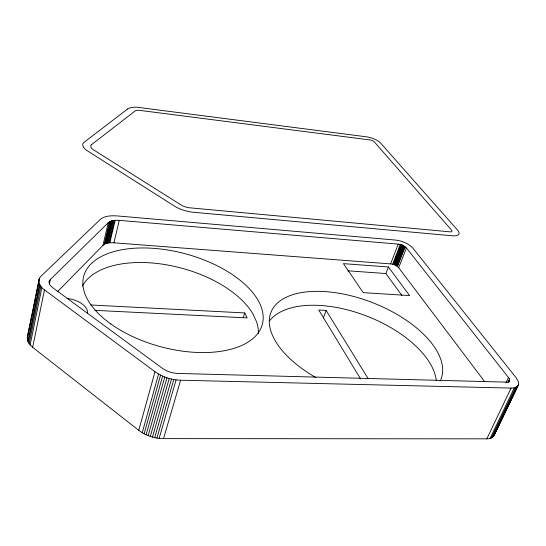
<?xml version="1.0" encoding="UTF-8"?>
<svg xmlns="http://www.w3.org/2000/svg" width="546" height="546" viewBox="0 0 546 546"><rect width="100%" height="100%" fill="white"/><g stroke="black" fill="none" stroke-linecap="round" stroke-linejoin="round"><path stroke-width="0.82" d="M518.618 384.275L518.516 381.988L516.414 378.098L412.933 248.232C408.49 243.352 401.917 240.861 395.488 240.063L117.021 215.909C111.364 215.622 104.846 215.588 100.266 219.485L41.052 276.174C36.439 280.296 40.076 287.23 44.485 289.892L154.996 371.71C162.415 377.054 171.492 379.907 180.603 380.221L511.07 388.09C513.875 388.117 517.82 387.523 518.618 384.275L494.383 434.65C493.577 437.926 489.742 438.827 486.82 438.841L163.534 438.622C154.689 438.534 145.823 435.728 138.773 430.344L32.644 347.297L29.156 343.721L27.791 341.189L27.3 337.421L39.08 279.238M49.276 280.944L49.652 284.671L52.43 287.476L161.93 367.984C166.673 371.478 172.529 373.307 178.392 373.457L505.917 382.125C508.961 383.074 511.145 379.531 508.462 377.504L406.401 247.939L402.265 245.052L398.225 244.11L119.26 220.366C115.554 220.168 111.179 220.011 108.231 222.713L50.341 279.518L49.276 280.944L48.935 282.596M494.383 434.65L494.512 433.49M33.524 307.848L27.3 337.421M33.859 306.197L35.695 297.126M36.029 295.475L39.537 278.153M27.791 341.189L39.408 283.968M28.372 342.465L40.029 285.189M29.156 343.721L40.848 286.404M30.139 344.956L41.878 287.606M32.644 347.297L44.485 289.892M49.481 283.64L50.341 279.518M57.705 291.496L102.989 245.352L108.231 222.713M102.989 245.352L104.306 244.301L109.555 221.71M104.306 244.301L104.859 243.994L110.115 221.417M104.859 243.994L105.59 243.666L110.845 221.11M105.59 243.666L106.395 243.386L111.65 220.843M106.395 243.386L107.255 243.154L112.517 220.625M107.255 243.154L108.176 242.97L113.445 220.454M108.176 242.97L109.152 242.827L114.428 220.331M109.152 242.827L109.855 242.765L115.138 220.277M109.855 242.765L113.937 242.806L119.26 220.366M138.773 430.344L154.996 371.71M142.226 432.719L158.599 374.058M144.124 433.783L160.565 375.129M146.11 434.759L162.626 376.105M148.178 435.64L164.769 376.999M150.3 436.411L166.967 377.791M152.477 437.08L169.219 378.48M154.689 437.633L171.499 379.06M156.914 438.063L173.792 379.525M159.145 438.377L176.085 379.88M163.534 438.622L180.603 380.221M243.229 317.717L244.745 312.94L90.779 304.982M323.382 318.059L326.119 310.421L318.775 310.019L360.626 378.965M401.904 295.434L385.899 273.539L388.404 266.994L343.441 263.636L363.213 292.656L409.589 295.57L388.404 266.994M113.937 242.806L390.622 263.909L398.225 244.11M390.622 263.909L392.697 264.216L400.32 244.431M392.697 264.216L393.175 264.339L400.805 244.553M393.175 264.339L393.905 264.564L401.535 244.779M484.766 381.756L398.689 267.752L397.174 266.243L394.622 264.83L402.265 245.052M395.318 265.138L402.968 245.359M395.987 265.479L403.644 245.7M396.608 265.847L404.279 246.069M397.174 266.243L404.852 246.451M397.508 266.509L405.193 246.717M398.689 267.752L406.401 247.939M505.958 382.787L508.462 377.504M508.067 382.214L509.5 379.19M508.19 382.569L509.623 379.545M508.981 381.565L509.698 380.05M508.933 382.036L509.65 380.521M486.82 438.841L511.07 388.09M490.028 438.472L514.318 387.817M491.352 438.022L515.656 387.421M492.472 437.401L516.769 386.855M507.336 406.811L508.804 403.76M493.359 436.616L517.642 386.131M494 435.694L518.263 385.264M94.929 310.346L247.161 317.902L244.745 312.94M347.809 270.802L385.899 273.539M393.905 264.564L394.622 264.83M326.119 310.421L368.072 378.494M67.056 298.43A19.977 10.845 11.2 0 1 87.503 313.001M315.943 377.6A91.346 46.151 21.4 0 1 276.167 304.313A91.346 46.151 21.4 0 1 383.483 307.323A91.346 46.151 21.4 0 1 440.117 381.074M82.398 286.077A91.762 48.908 15 0 1 165.124 264.592A91.762 48.908 15 0 1 253.057 314.196L256.559 321.826A91.762 48.908 15 0 1 258.347 333.524M269.553 320.864A90.629 46.949 21.5 0 1 362.455 314.482A90.629 46.949 21.5 0 1 436.315 380.555M91.428 144.745L90.684 145.577L91.148 147.905L93.4 149.775L182.173 205.644A13.343 5.842 15.2 0 0 188.377 207.678L450.798 231.913A5.617 2.17 21.2 0 0 451.986 230.61L373.949 141.469A4.839 1.665 18.8 0 0 370.666 140.022L138.752 110.244A11.637 4.361 14.2 0 0 135.388 110.749L91.428 144.745M127.559 109.036L84.18 142.213A17.533 7.146 13 0 0 82.699 144.71L83.313 146.963A17.533 7.146 13 0 0 87.476 150.873L174.099 205.89A21.574 9.439 15.2 0 0 193.646 212.292L452.532 235.811A13.124 5.078 21.2 0 0 457.609 230.139L380.596 143.045A11.309 3.89 18.8 0 0 366.455 136.814L136.473 107.166A18.81 7.043 14.2 0 0 127.559 109.036M110.824 323.969A92.506 48.089 15.1 0 0 260.674 328.774A92.506 48.089 15.1 0 0 147.55 248.027A92.506 48.089 15.1 0 0 110.824 323.969"/></g></svg>
